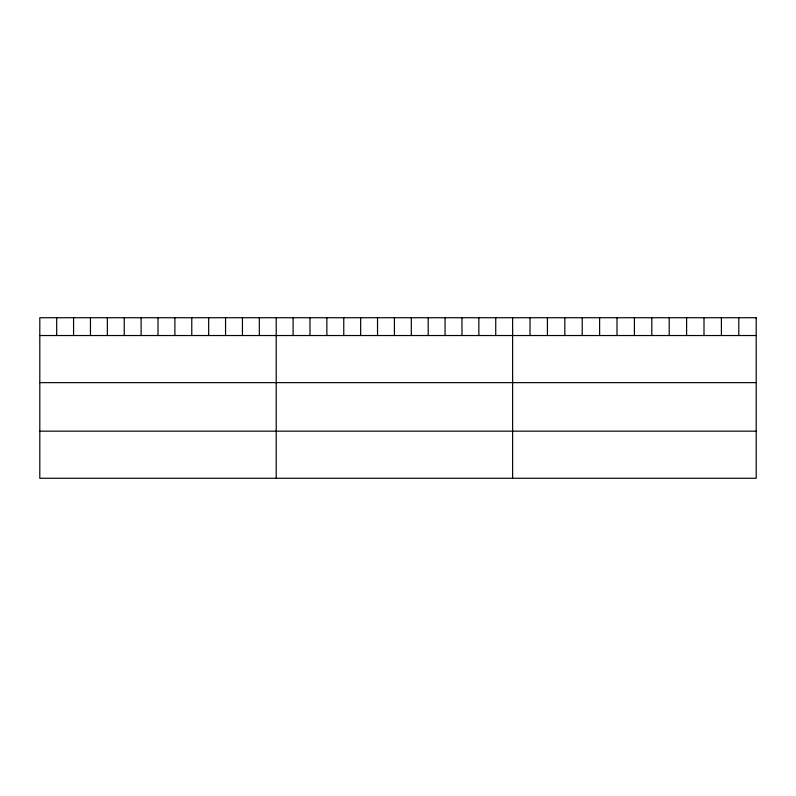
<?xml version="1.0" encoding="UTF-8"?>
<svg xmlns="http://www.w3.org/2000/svg" width="796" height="796" viewBox="0 0 796 796"><rect width="100%" height="100%" fill="white"/><g stroke="black" fill="none" stroke-linecap="round" stroke-linejoin="round"><path stroke-width="1.19" d="M39.8 335.534L756.2 335.534M39.8 382.637L756.2 382.637M39.8 431.163L756.2 431.163M738.797 317.733L738.797 335.534M721.405 317.733L721.405 335.534M704.002 317.733L704.002 335.534M686.61 317.733L686.61 335.534M669.207 317.733L669.207 335.534M651.815 317.733L651.815 335.534M634.412 317.733L634.412 335.534M617.009 317.733L617.009 335.534M599.617 317.733L599.617 335.534M582.214 317.733L582.214 335.534M564.822 317.733L564.822 335.534M547.419 317.733L547.419 335.534M530.027 317.733L530.027 335.534M512.624 317.733L512.624 478.267M495.739 317.733L495.739 335.534M478.854 317.733L478.854 335.534M461.969 317.733L461.969 335.534M445.073 317.733L445.073 335.534M428.188 317.733L428.188 335.534M411.303 317.733L411.303 335.534M394.418 317.733L394.418 335.534M377.533 317.733L377.533 335.534M360.648 317.733L360.648 335.534M343.763 317.733L343.763 335.534M326.867 317.733L326.867 335.534M309.982 317.733L309.982 335.534M293.097 317.733L293.097 335.534M276.212 317.733L276.212 478.267M259.327 317.733L259.327 335.534M242.442 317.733L242.442 335.534M225.557 317.733L225.557 335.534M208.661 317.733L208.661 335.534M191.776 317.733L191.776 335.534M174.891 317.733L174.891 335.534M158.006 317.733L158.006 335.534M141.121 317.733L141.121 335.534M124.236 317.733L124.236 335.534M107.351 317.733L107.351 335.534M90.455 317.733L90.455 335.534M73.57 317.733L73.57 335.534M56.685 317.733L56.685 335.534M756.2 317.733L39.8 317.733L39.8 478.267L756.2 478.267L756.2 317.733"/></g></svg>
